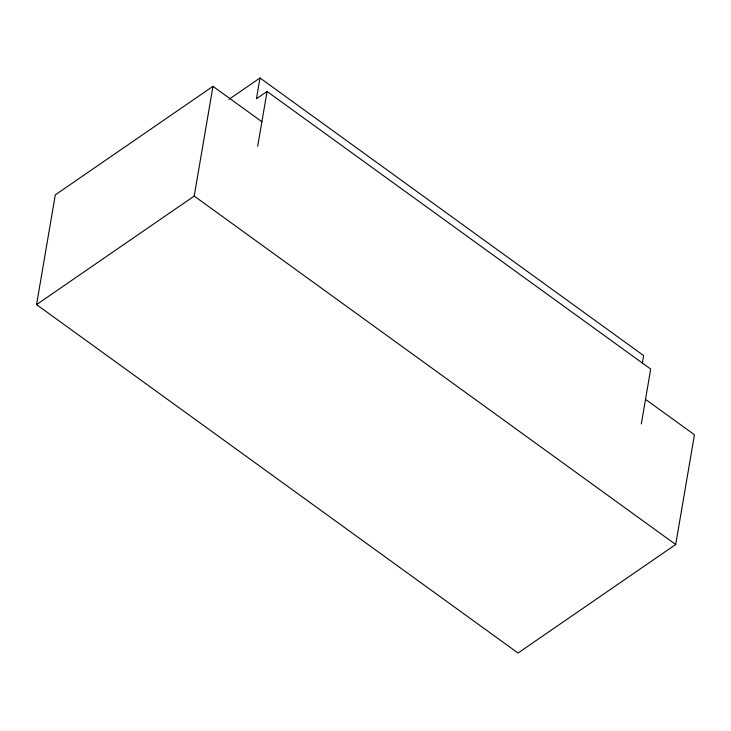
<?xml version="1.0" encoding="UTF-8"?>
<svg xmlns="http://www.w3.org/2000/svg" width="731" height="731" viewBox="0 0 731 731"><rect width="100%" height="100%" fill="white"/><g stroke="black" fill="none" stroke-linecap="round" stroke-linejoin="round"><path stroke-width="1.1" d="M645.519 399.345L694.45 434.753L675.691 544.504L518.032 653.03L36.55 304.608L55.309 194.857L212.968 86.331L261.899 121.739M36.55 304.608L194.208 196.072L212.968 86.331M642.311 363.243L643.627 355.577L259.998 77.97L256.444 98.776L267.071 91.466L650.691 369.073L641.315 423.943M257.696 146.337L267.071 91.466M229.022 99.297L259.998 77.97M194.208 196.072L675.691 544.504"/></g></svg>
